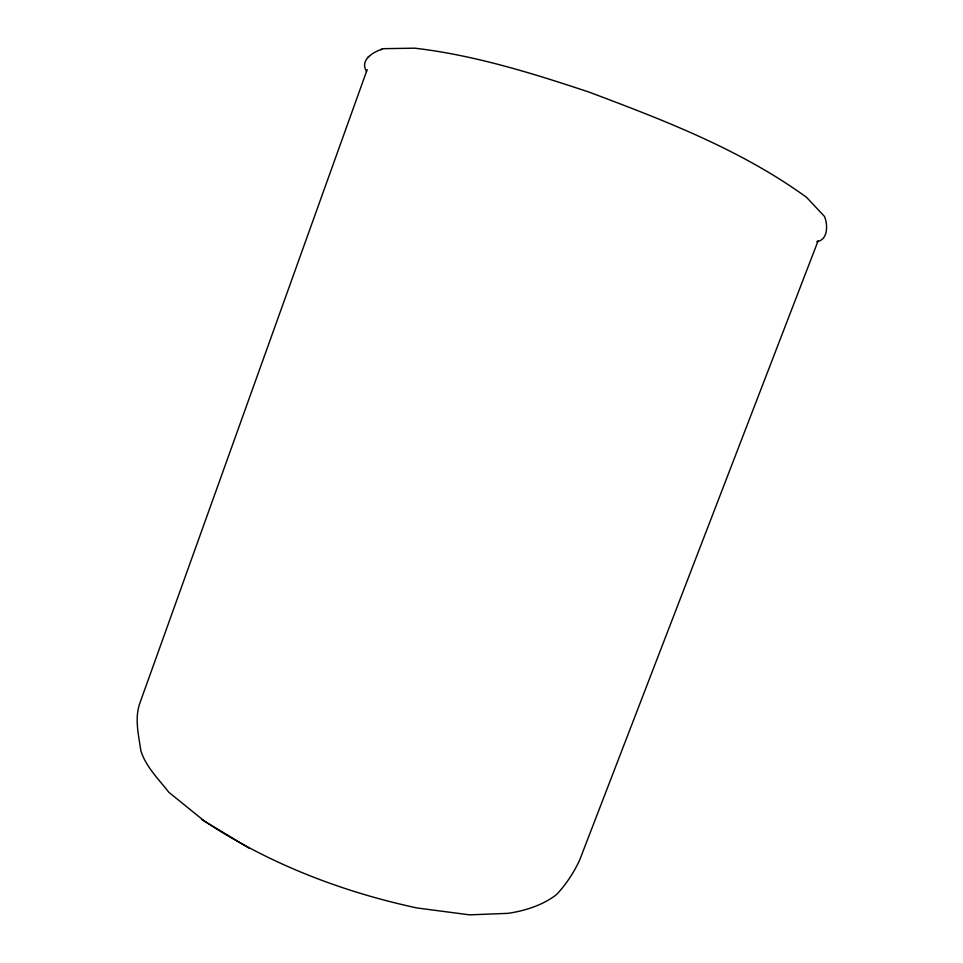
<?xml version="1.0" encoding="UTF-8"?>
<svg xmlns="http://www.w3.org/2000/svg" width="963" height="963" viewBox="0 0 963 963"><rect width="100%" height="100%" fill="white"/><g stroke="black" fill="none" stroke-linecap="round" stroke-linejoin="round"><path stroke-width="1.44" d="M367.192 69.553L140.189 702.22C134.23 717.953 138.588 734.901 140.887 750.899C145.967 766.933 158.799 779.344 168.874 792.32L204.505 821.162C268.797 863.691 341.769 891.786 416.955 907.953L469.559 914.85L508.163 913.333C525.112 910.769 542.927 905.196 556.602 894.507C566.088 884.419 573.864 872.526 579.702 859.983L818.153 240.738M816.72 241.677C828.228 240.148 827.951 224.451 824.46 216.41L806.549 197.331C740.92 149.698 664.362 120.387 588.983 92.075C532.118 73.164 474.506 55.18 414.776 48.174L383.491 48.68C373.981 51.617 359.271 59.441 366.53 71.515M380.854 49.787L382.142 49.041M368.035 57.226L369.311 56.492M201.592 819.393L249.261 848.271"/></g></svg>
